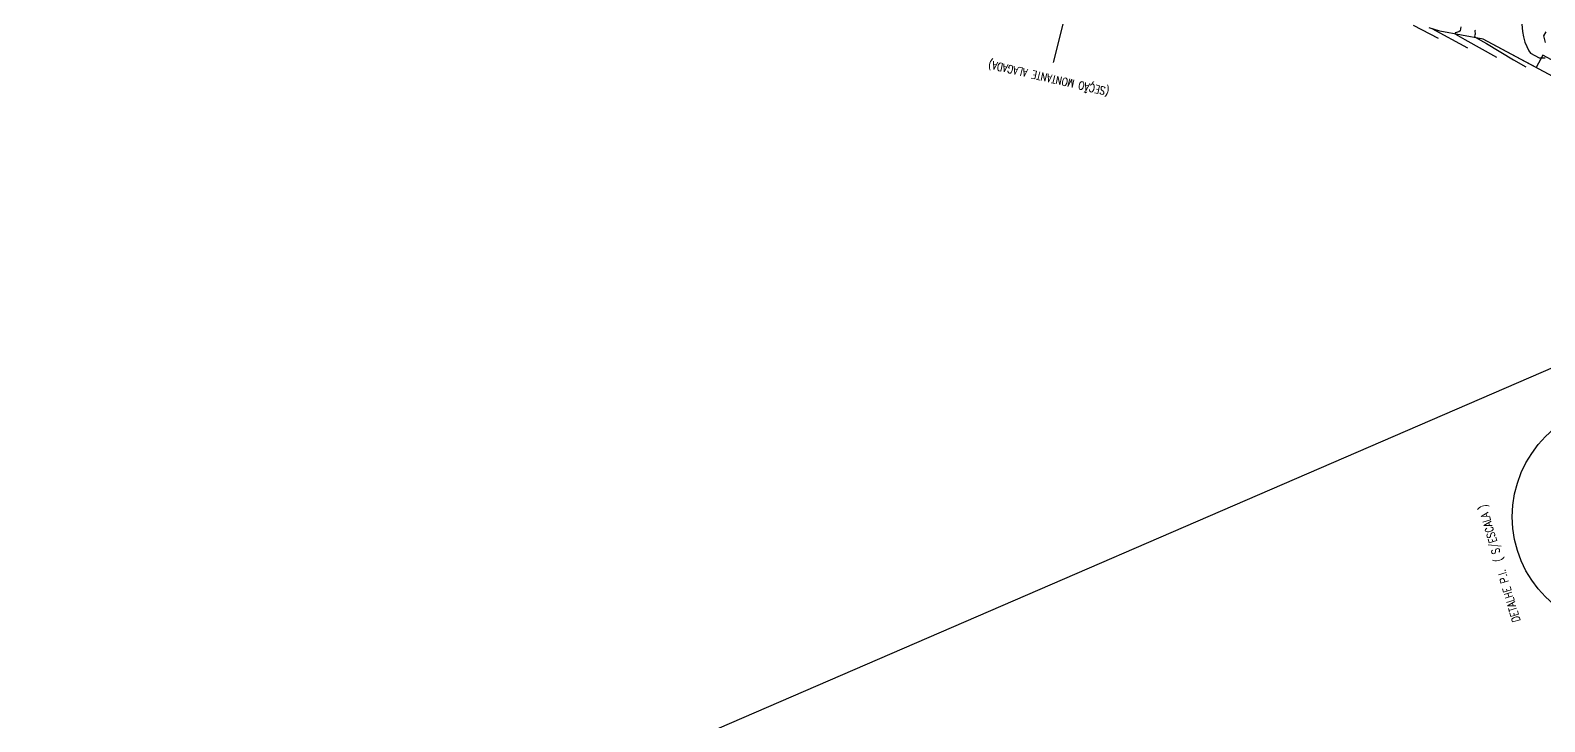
# Model space of a CAD drawing. Header units: metres. Extents: x 318500 to 325275, y 7408834 to 7428799.
# Drawn here: x 320926.9 to 321210.7, y 7424326.3 to 7424455.8 of the extents above; entities that cross this region are included whole.
import ezdxf

# ---------------------------------------------------------------- set-up
doc = ezdxf.new("R2010")
doc.units = ezdxf.units.M
doc.header["$MEASUREMENT"] = 0
doc.linetypes.add('CONTINUO', pattern=[0])
doc.layers.add('_TEXTO_CONGELA', color=45, linetype='Continuous', plot=False)
for name, color, linetype in [('Area', 45, 'Continuous'), ('Curvas de Nivel 1m', 11, 'Continuous'), ('Curvas de Nivel 5m', 15, 'Continuous'), ('Edificações', 30, 'Continuous'), ('TEXTO', 45, 'Continuous')]:
    doc.layers.add(name, color=color, linetype=linetype)
doc.styles.add('ROMANS', font='romans', dxfattribs={"height": 0.2})

msp = doc.modelspace()

# ---------------------------------------------------------------- linework, layer by layer
at = {"layer": '_TEXTO_CONGELA'}
msp.add_line((321439.57, 7424490.99), (320627.6, 7424139.83), dxfattribs=at)
at = {"layer": 'Area'}
msp.add_lwpolyline([(321224.43, 7424440.58), (321199.17, 7424454.16), (321191.03, 7424455.68), (321189.05, 7424456.29)], dxfattribs=at)
at = {"layer": 'Curvas de Nivel 1m', "flags": 128}
for points, elevation in [([(321211.32, 7424459.99), (321209.78, 7424459.74), (321209.63, 7424459.7), (321209.24, 7424459.55), (321208.27, 7424459.07), (321207.77, 7424458.72), (321207.14, 7424458.19), (321206.57, 7424457.58), (321206.37, 7424456.95), (321206.52, 7424455.58), (321206.69, 7424454.6), (321206.96, 7424453.58), (321207.68, 7424452), (321208.03, 7424451.56), (321209.66, 7424450.66), (321210.78, 7424450.65)], 808), ([(321186.01, 7424456.81), (321190.74, 7424454.34)], 812), ([(321189.54, 7424456.17), (321196.2, 7424452.56)], 811), ([(321197.73, 7424455.87), (321197.58, 7424455.7), (321197.62, 7424455.07), (321197.51, 7424454.76), (321197.67, 7424454.51), (321199.8, 7424453.36), (321204.86, 7424450.32), (321207.14, 7424448.98)], 809), ([(321210.88, 7424455.52), (321210.48, 7424454.77), (321210.74, 7424453.52)], 807)]:
    msp.add_lwpolyline(points, dxfattribs=dict(at, elevation=elevation))
at = {"layer": 'Curvas de Nivel 5m', "elevation": 810, "flags": 128}
msp.add_lwpolyline([(321194.98, 7424456.5), (321194.82, 7424455.74), (321194.56, 7424455.53), (321193.88, 7424455.32), (321193.99, 7424455.1), (321195.72, 7424454.12), (321201.67, 7424450.77)], dxfattribs=at)
at = {"layer": 'Edificações'}
msp.add_lwpolyline([(321218.45, 7424446.79), (321210.35, 7424451.16), (321209.09, 7424448.83), (321199.17, 7424454.16), (321195.1, 7424454.92), (321191.03, 7424455.68), (321190.04, 7424455.99)], dxfattribs=at)
at = {"layer": 'TEXTO', "linetype": 'CONTINUO'}
msp.add_polyline3d([(321182.92, 7424706.36, 0), (321118.57, 7424449.77, 0)], dxfattribs=at)
msp.add_circle((321225.86, 7424364.68), 21.25, dxfattribs=at)

# ---------------------------------------------------------------- texts
at = {"layer": 'TEXTO', "style": 'ROMANS', "width": 0.8}
for s, rotation, p in [('(SEÇÃO MONTANTE ALAGADA)', 167.0578, (321129.18, 7424445.01)), ('DETALHE P.I.  ( S/ESCALA )', 106.4255, (321206.12, 7424345.19))]:
    msp.add_text(s, height=1.5, rotation=rotation, dxfattribs=at).set_placement(p)

doc.saveas('drawing.dxf')
